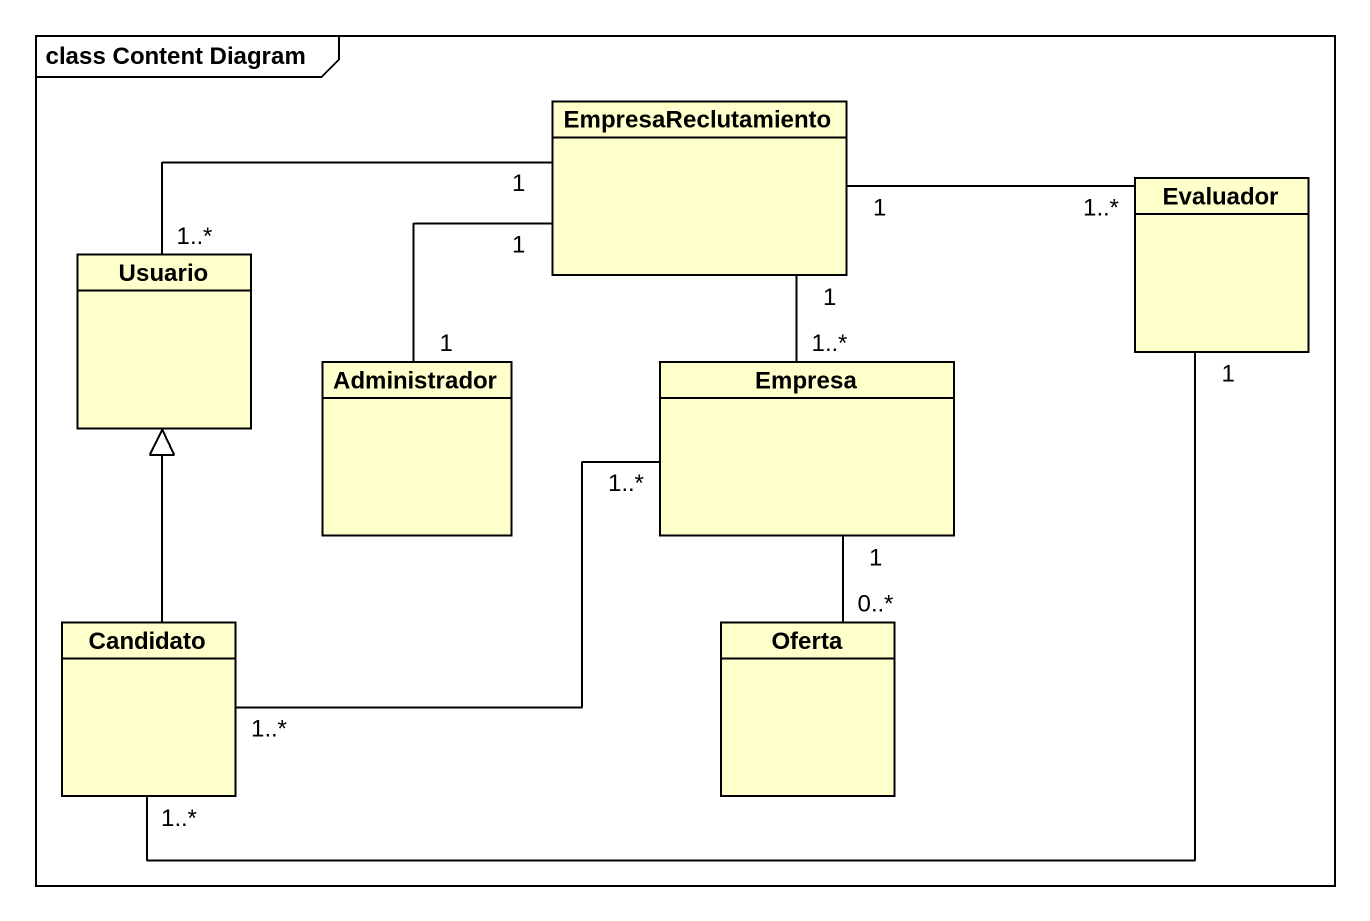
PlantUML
@startuml
mainframe class Content Diagram
hide circle
hide empty members
class EmpresaReclutamiento
class Evaluador
class Usuario
class Administrador
class Empresa
class Candidato
class Oferta
Evaluador "1..*" -left- "1" EmpresaReclutamiento
Usuario "1..*" -right- "1" EmpresaReclutamiento
Administrador "1" -up- "1" EmpresaReclutamiento
Empresa "1..*" -up- "1" EmpresaReclutamiento
Empresa "1" -- "0..*" Oferta
Candidato "1..*" -right- "1" Evaluador
Candidato -up-|> Usuario
Candidato "1..*" -right- "1..*" Empresa
@enduml
